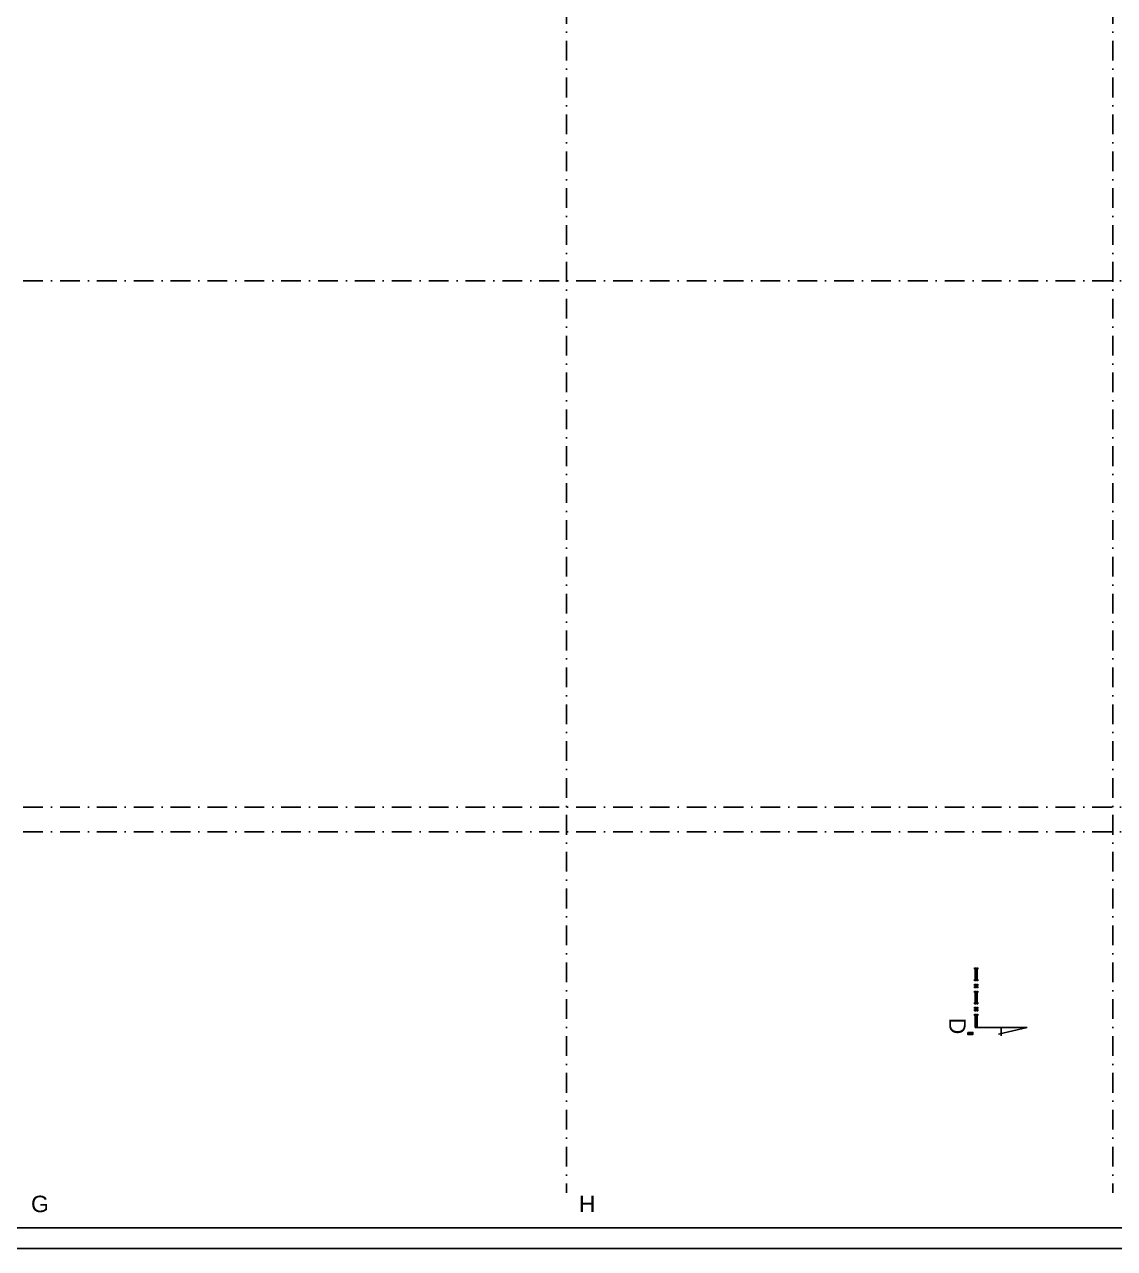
# Model space of a CAD drawing. Extents: x 4511820 to 5180432, y -1526536 to -944957.
# Drawn here: x 5122962 to 5136212, y -1230866 to -1215987 of the extents above; entities that cross this region are included whole.
import ezdxf

# ---------------------------------------------------------------- set-up
doc = ezdxf.new("R2010")
doc.units = 0
doc.header["$MEASUREMENT"] = 0
doc.linetypes.add('BODKOCIARKOVANA_3', pattern=[5.6, 3, -1.3, 0, -1.3])
doc.layers.add('osi', color=253, linetype='CONTINUOUS')
doc.layers.add('TENKÁ', color=7, linetype='CONTINUOUS')
doc.styles.add('styl1', font='arial.ttf')

msp = doc.modelspace()

# ---------------------------------------------------------------- hatches: boundary and pattern name
at = {"layer": 'TENKÁ'}
h = msp.add_hatch(color=256, dxfattribs=at)
h.dxf.hatch_style = 1
h.paths.add_polyline_path([(5134543.625, -1227604.127), (5134517.75, -1227604.127), (5134517.75, -1227463.002), (5134543.625, -1227463.002)])
h = msp.add_hatch(color=256, dxfattribs=at)
h.dxf.hatch_style = 1
h.paths.add_polyline_path([(5134543.625, -1227689.252), (5134517.75, -1227689.252), (5134517.75, -1227659.002), (5134543.625, -1227659.002)])
h = msp.add_hatch(color=256, dxfattribs=at)
h.dxf.hatch_style = 1
h.paths.add_polyline_path([(5134543.625, -1227744.127), (5134543.625, -1227885.252), (5134517.75, -1227885.252), (5134517.75, -1227744.127)])
h = msp.add_hatch(color=256, dxfattribs=at)
h.dxf.hatch_style = 1
h.paths.add_polyline_path([(5134543.625, -1227970.377), (5134517.75, -1227970.377), (5134517.75, -1227940.127), (5134543.625, -1227940.127)])
h = msp.add_hatch(color=256, dxfattribs=at)
h.dxf.hatch_style = 1
h.paths.add_polyline_path([(5134543.625, -1228025.252), (5134543.625, -1228178.877), (5134517.75, -1228178.877), (5134517.75, -1228025.252)])
h = msp.add_hatch(color=256, dxfattribs=at)
h.dxf.hatch_style = 1
h.paths.add_polyline_path([(5134427.713, -1228263.114), (5134491.338, -1228263.114), (5134491.338, -1228239.489), (5134427.713, -1228239.489)])
h = msp.add_hatch(color=256, dxfattribs=at)
h.dxf.hatch_style = 1
h.paths.add_polyline_path([(5134427.713, -1228263.114), (5134491.338, -1228263.114), (5134491.338, -1228239.489), (5134427.713, -1228239.489)])

# ---------------------------------------------------------------- linework, layer by layer
at = {"layer": 'osi', "linetype": 'BODKOCIARKOVANA_3', "ltscale": 80}
for p, q in [((5129552.5, -1198261.132), (5129552.5, -1230189.035)), ((5136192.5, -1198261.132), (5136192.5, -1230189.035)), ((5157242.5, -1219104.226), (5093572.5, -1219104.226)), ((5157242.5, -1225499.226), (5093572.5, -1225499.226)), ((5157242.5, -1225799.226), (5093572.5, -1225799.226))]:
    msp.add_line(p, q, dxfattribs=at)
at = {"layer": 'TENKÁ'}
for p, q in [((5134501.5, -1227463.002), (5134558.5, -1227463.002)), ((5134517.75, -1227616.627), (5134517.75, -1227450.502)), ((5134543.625, -1227616.627), (5134543.625, -1227450.502)), ((5134501.5, -1227604.127), (5134558.5, -1227604.127)), ((5134517.75, -1227701.752), (5134517.75, -1227646.502)), ((5134543.625, -1227701.752), (5134543.625, -1227646.502)), ((5134501.5, -1227659.002), (5134558.5, -1227659.002)), ((5134501.5, -1227689.252), (5134558.5, -1227689.252)), ((5134501.5, -1227744.127), (5134558.5, -1227744.127)), ((5134517.75, -1227897.752), (5134517.75, -1227731.627)), ((5134543.625, -1227897.752), (5134543.625, -1227731.627)), ((5134501.5, -1227885.252), (5134558.5, -1227885.252)), ((5134501.5, -1227940.127), (5134558.5, -1227940.127)), ((5134517.75, -1227982.877), (5134517.75, -1227927.627)), ((5134543.625, -1227982.877), (5134543.625, -1227927.627)), ((5134501.5, -1227970.377), (5134558.5, -1227970.377)), ((5134501.5, -1228025.252), (5134558.5, -1228025.252)), ((5134517.75, -1228178.877), (5134517.75, -1228012.752)), ((5134543.625, -1228178.877), (5134543.625, -1228012.752)), ((5135151.375, -1228178.877), (5134516.375, -1228178.877)), ((5134802.75, -1228262.002), (5135151.375, -1228178.877)), ((5134833.875, -1228178.877), (5134833.875, -1228282.127))]:
    msp.add_line(p, q, dxfattribs=at)
at = {"layer": 'TENKÁ', "color": 7}
for p, q in [((5180182, -1230615.674), (5091391, -1230615.674)), ((5180432, -1230865.674), (5091141, -1230865.674))]:
    msp.add_line(p, q, dxfattribs=at)
at = {"layer": 'TENKÁ'}
msp.add_lwpolyline([(5134427.713, -1228239.489), (5134427.713, -1228263.114), (5134491.338, -1228263.114), (5134491.338, -1228239.489)], close=True, dxfattribs=at)
msp.add_lwpolyline([(5134427.713, -1228239.489), (5134427.713, -1228263.114), (5134491.338, -1228263.114), (5134491.338, -1228239.489)], close=True, dxfattribs=at)

# ---------------------------------------------------------------- texts
at = {"layer": 'TENKÁ', "ltscale": 0.25, "style": 'styl1'}
msp.add_text('D', height=200, rotation=270, dxfattribs=at).set_placement((5134203.183, -1228060.141))
for s, p in [('G', (5123041.554, -1230423.535)), ('H', (5129701.554, -1230423.535))]:
    msp.add_text(s, height=200, dxfattribs=at).set_placement(p)

doc.saveas('drawing.dxf')
